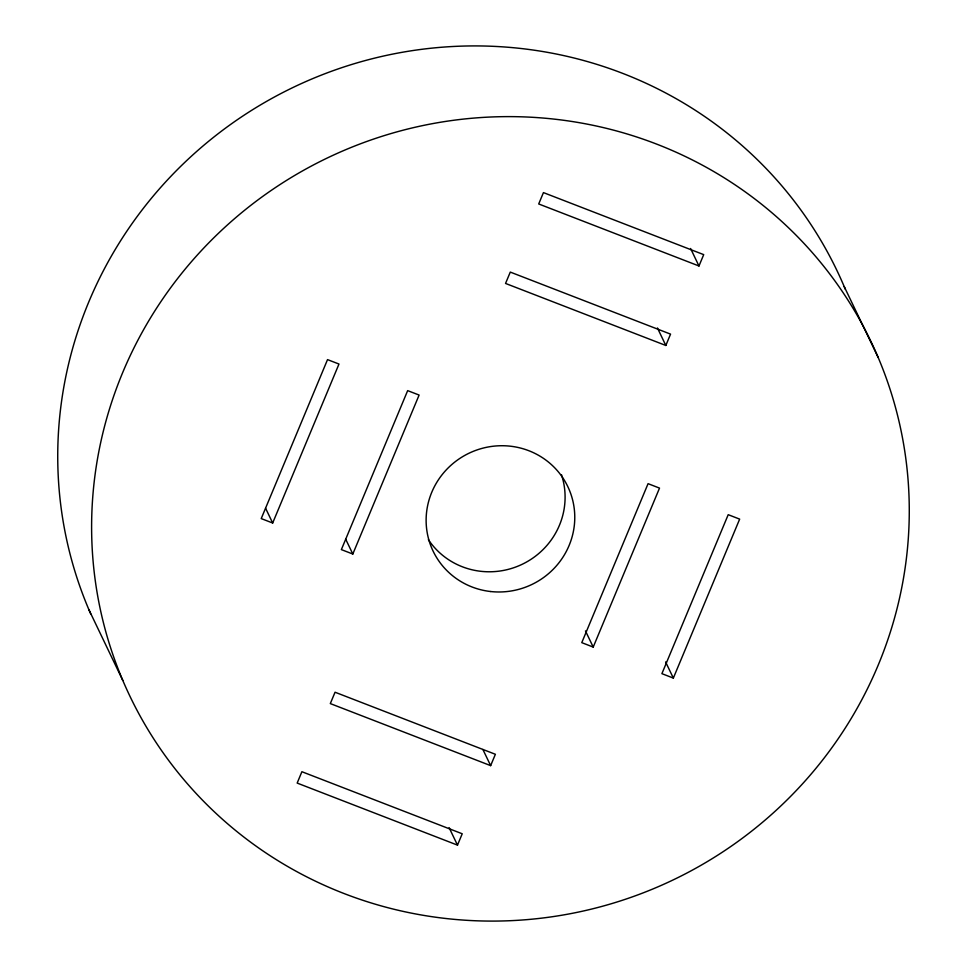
<?xml version="1.0" encoding="UTF-8"?>
<svg xmlns="http://www.w3.org/2000/svg" width="967" height="967" viewBox="0 0 967 967"><rect width="100%" height="100%" fill="white"/><g stroke="black" fill="none" stroke-linecap="round" stroke-linejoin="round"><path stroke-width="1.45" d="M272.67 523.014L338.982 364.039L327.523 359.615L261.223 518.59L272.67 523.014L265.574 508.207M352.81 554.031L419.11 395.056L407.663 390.632L341.363 549.607L352.81 554.031L345.715 539.223M457.488 845.122L462.226 833.772L301.897 771.714L297.171 783.077L457.488 845.122L449.099 827.619M490.644 765.634L495.382 754.284L335.053 692.227L330.315 703.589L490.644 765.634L482.896 749.473M665.828 345.473L670.554 334.123L510.286 272.09L505.548 283.44L665.828 345.473L657.439 327.97M698.972 265.985L703.71 254.635L543.442 192.602L538.704 203.964L698.972 265.985L690.583 248.483M593.218 647.08L659.518 488.105L648.071 483.669L581.771 642.644L593.218 647.08L585.47 630.919M673.346 678.097L739.658 519.122L728.211 514.686L661.899 673.661L673.346 678.097L665.61 661.936M844.203 286.57L878.084 357.27A410.782 400.253 -25.6 0 1 447.25 918.65A410.782 400.253 -25.6 0 1 175.982 280.635A410.782 400.253 -25.6 0 1 878.084 357.27M88.916 609.73L122.797 680.43M561.489 474.737A74.689 72.779 -25.6 0 1 522.676 564.051A74.689 72.779 -25.6 0 1 428.369 539.634M90.68 613.803A410.782 400.253 -25.6 0 1 309.247 80.092A410.782 400.253 -25.6 0 1 845.351 289.302M490.765 591.538A74.689 72.779 -25.6 0 0 569.104 489.471A74.689 72.779 -25.6 0 0 441.448 475.546A74.689 72.779 -25.6 0 0 490.765 591.538"/></g></svg>
